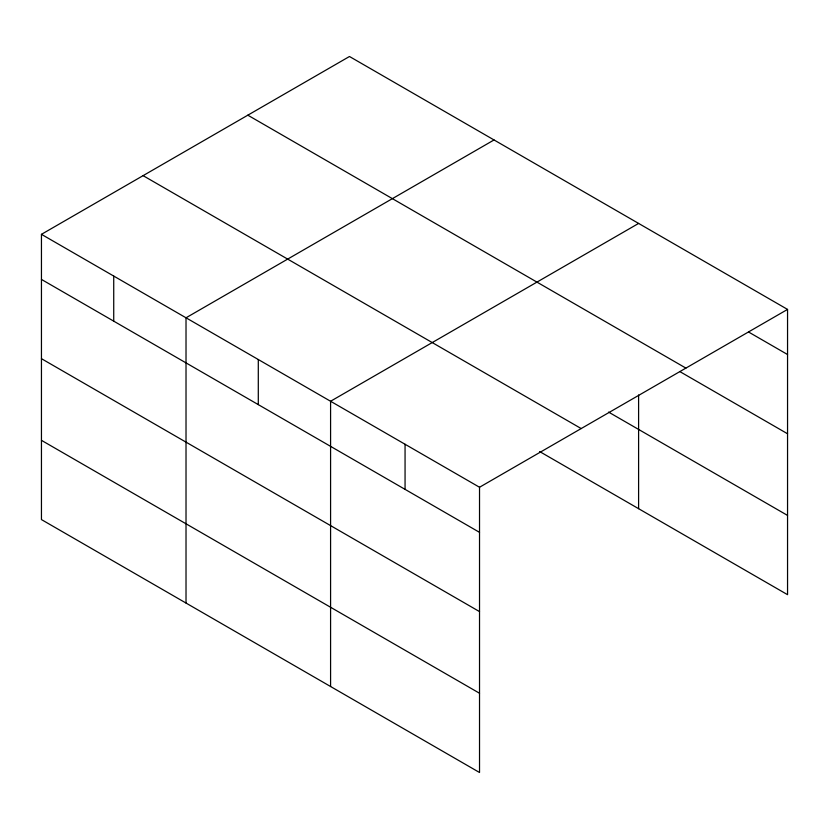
<?xml version="1.0" encoding="UTF-8"?>
<svg xmlns="http://www.w3.org/2000/svg" width="829" height="829" viewBox="0 0 829 829"><rect width="100%" height="100%" fill="white"/><g stroke="black" fill="none" stroke-linecap="round" stroke-linejoin="round"><path stroke-width="1.24" d="M479.525 611.605L479.525 487.255L41.45 234.327L41.45 519.586L479.525 772.504L479.525 611.605L41.45 358.677M41.45 234.327L349.475 56.496L787.55 309.414L787.55 594.673L539.627 451.536M494.032 139.956L186.017 317.797L186.017 603.046M638.599 223.426L330.584 401.257L330.584 686.516M479.525 487.255L787.55 309.414M748.649 332.056L787.55 354.522M247.819 115.179L685.904 368.107M679.728 371.516L787.55 433.764M608.579 412.096L787.55 515.42M143.096 175.644L581.181 428.562M41.45 279.425L479.525 532.353M41.45 440.334L479.525 693.251M638.599 394.977L638.599 508.674M405.06 444.251L405.06 489.359M258.296 359.527L258.296 404.625M113.728 276.057L113.728 321.165"/></g></svg>
